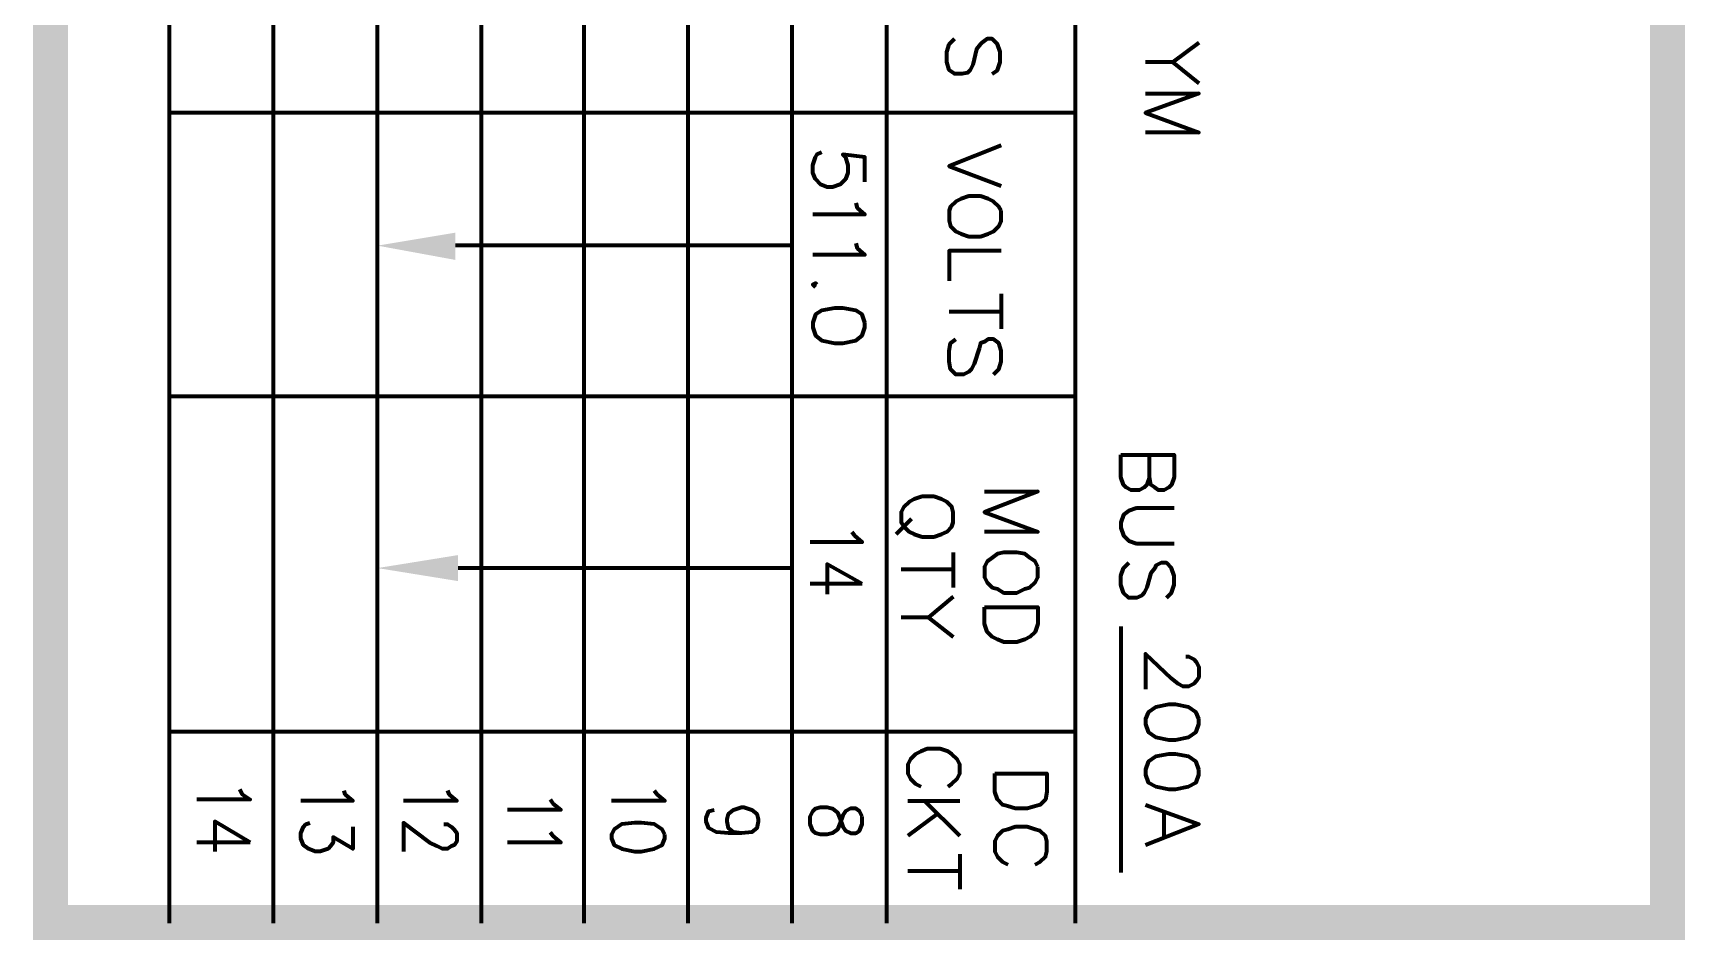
# Model space of a CAD drawing. Header units: inches. Extents: x -186 to 186, y -282 to 282.
# Drawn here: x 65 to 112.07, y 139 to 164.83 of the extents above; entities that cross this region are included whole.
import ezdxf

# ---------------------------------------------------------------- set-up
doc = ezdxf.new("R2010")
doc.units = ezdxf.units.IN
doc.header["$MEASUREMENT"] = 0
doc.layers.add('H', color=7, linetype='CONTINUOUS', lineweight=100)
doc.layers.add('P', color=250, linetype='CONTINUOUS', lineweight=100)

msp = doc.modelspace()

# ---------------------------------------------------------------- hatches: boundary and pattern name
at = {"layer": 'H', "linetype": 'Continuous'}
for points in [[(65, 139), (66, 140), (65, 271.889)], [(66, 140), (65, 271.889), (66, 270.889)], [(112.074, 271.37), (111.074, 271.37), (112.074, 139)], [(111.074, 271.37), (112.074, 139), (111.074, 140)], [(77.037, 158.37), (74.815, 158.778), (77.037, 159.148)], [(77.111, 149.222), (74.815, 149.593), (77.111, 149.963)], [(112.074, 139), (111.074, 140), (65, 139)], [(111.074, 140), (65, 139), (66, 140)]]:
    msp.add_hatch(color=0, dxfattribs=at).paths.add_polyline_path(points)

# ---------------------------------------------------------------- linework, layer by layer
at = {"layer": 'P', "color": 0, "linetype": 'Continuous'}
for points in [[(68.889, 139.481), (68.889, 271.37)], [(94.704, 139.481), (94.704, 271.37)], [(71.852, 139.481), (71.852, 202.333)], [(74.815, 139.481), (74.815, 202.333)], [(77.778, 139.481), (77.778, 202.333)], [(80.704, 139.481), (80.704, 202.333)], [(83.667, 139.481), (83.667, 202.333)], [(86.63, 139.481), (86.63, 202.333)], [(89.333, 139.481), (89.333, 202.333)], [(92.333, 163.667), (92.481, 163.778), (92.556, 164), (92.556, 164.296), (92.481, 164.519), (92.333, 164.667), (92.185, 164.667), (92.037, 164.556), (92, 164.519), (91.889, 164.37), (91.778, 163.926), (91.704, 163.778), (91.63, 163.704), (91.481, 163.667), (91.259, 163.667), (91.111, 163.778), (91.037, 164), (91.037, 164.296), (91.111, 164.519), (91.259, 164.667)], [(98.222, 164.556), (97.481, 164), (98.222, 163.407)], [(97.481, 164), (96.704, 164)], [(96.704, 163.111), (98.222, 163.111), (96.704, 162.556), (98.222, 162), (96.704, 162)], [(94.704, 162.556), (68.889, 162.556)], [(92.593, 161.63), (91.111, 161.037), (92.593, 160.481)], [(88.704, 160.593), (88.704, 161.296), (88.074, 161.37), (88.148, 161.296), (88.222, 161.074), (88.222, 160.852), (88.148, 160.667), (88, 160.519), (87.778, 160.444), (87.63, 160.444), (87.444, 160.519), (87.296, 160.667), (87.222, 160.852), (87.222, 161.074), (87.296, 161.296), (87.333, 161.37), (87.481, 161.444)], [(92.593, 159.778), (92.519, 159.889), (92.37, 160.037), (92.222, 160.111), (92, 160.185), (91.667, 160.185), (91.444, 160.111), (91.296, 160.037), (91.148, 159.889), (91.111, 159.778), (91.111, 159.481), (91.148, 159.333), (91.296, 159.185), (91.444, 159.111), (91.667, 159.037), (92, 159.037), (92.222, 159.111), (92.37, 159.185), (92.519, 159.333), (92.593, 159.481), (92.593, 159.778)], [(88.444, 160), (88.481, 159.852), (88.704, 159.667), (87.222, 159.667)], [(86.63, 158.778), (77.037, 158.778)], [(88.444, 158.852), (88.481, 158.704), (88.704, 158.519), (87.222, 158.519)], [(92.593, 158.63), (91.111, 158.63), (91.111, 157.778)], [(87.333, 157.667), (87.296, 157.704), (87.222, 157.667), (87.296, 157.593)], [(92.593, 157.407), (92.593, 156.407)], [(88.704, 156.593), (88.63, 156.815), (88.444, 156.926), (88.074, 157), (87.852, 157), (87.481, 156.926), (87.296, 156.815), (87.222, 156.593), (87.222, 156.444), (87.296, 156.222), (87.481, 156.074), (87.852, 156), (88.074, 156), (88.444, 156.074), (88.63, 156.222), (88.704, 156.444), (88.704, 156.593)], [(92.593, 156.889), (91.111, 156.889)], [(92.37, 155.111), (92.519, 155.259), (92.593, 155.481), (92.593, 155.778), (92.519, 156), (92.37, 156.111), (92.222, 156.111), (92.111, 156.037), (92, 156), (91.963, 155.852), (91.815, 155.407), (91.741, 155.259), (91.667, 155.185), (91.519, 155.111), (91.296, 155.111), (91.148, 155.259), (91.111, 155.481), (91.111, 155.778), (91.148, 156), (91.296, 156.111)], [(94.704, 154.481), (68.889, 154.481)], [(96, 152.815), (97.519, 152.815), (97.519, 152.185), (97.444, 151.963), (97.37, 151.889), (97.222, 151.815), (97.074, 151.815), (96.963, 151.889), (96.852, 151.963), (96.815, 152.185), (96.815, 152.815)], [(96.815, 152.185), (96.741, 151.963), (96.667, 151.889), (96.519, 151.815), (96.296, 151.815), (96.148, 151.889), (96.074, 151.963), (96, 152.185), (96, 152.815)], [(91.222, 151.185), (91.185, 151.333), (91.037, 151.481), (90.889, 151.556), (90.667, 151.63), (90.333, 151.63), (90.111, 151.556), (89.963, 151.481), (89.815, 151.333), (89.741, 151.185), (89.741, 150.889), (89.815, 150.778), (89.963, 150.63), (90.111, 150.556), (90.333, 150.481), (90.667, 150.481), (90.889, 150.556), (91.037, 150.63), (91.185, 150.778), (91.222, 150.889), (91.222, 151.185)], [(92.111, 151.778), (93.63, 151.778), (92.111, 151.185), (93.63, 150.63), (92.111, 150.63)], [(97.519, 151.296), (96.444, 151.296), (96.222, 151.222), (96.074, 151.111), (96, 150.889), (96, 150.741), (96.074, 150.519), (96.222, 150.37), (96.444, 150.296), (97.519, 150.296)], [(90.037, 151), (89.593, 150.556)], [(88.333, 150.63), (88.407, 150.519), (88.63, 150.333), (87.148, 150.333)], [(88.63, 149.148), (87.63, 149.704), (87.63, 148.852)], [(91.222, 150.037), (91.222, 149.037)], [(93.63, 149.63), (93.556, 149.778), (93.407, 149.889), (93.259, 150), (93.037, 150.037), (92.667, 150.037), (92.481, 150), (92.333, 149.889), (92.185, 149.778), (92.111, 149.63), (92.111, 149.333), (92.185, 149.185), (92.333, 149.037), (92.481, 149), (92.667, 148.889), (93.037, 148.889), (93.259, 149), (93.407, 149.037), (93.556, 149.185), (93.63, 149.333), (93.63, 149.63)], [(97.296, 148.741), (97.444, 148.889), (97.519, 149.111), (97.519, 149.37), (97.444, 149.593), (97.296, 149.741), (97.148, 149.741), (97, 149.667), (96.963, 149.593), (96.852, 149.444), (96.741, 149.037), (96.667, 148.889), (96.593, 148.815), (96.444, 148.741), (96.222, 148.741), (96.074, 148.889), (96, 149.111), (96, 149.37), (96.074, 149.593), (96.222, 149.741)], [(86.63, 149.593), (77.111, 149.593)], [(91.222, 149.556), (89.741, 149.556)], [(88.63, 149.148), (87.148, 149.148)], [(91.222, 148.778), (90.519, 148.185), (91.222, 147.63)], [(92.111, 148.481), (93.63, 148.481), (93.63, 148), (93.556, 147.778), (93.407, 147.63), (93.259, 147.556), (93.037, 147.481), (92.667, 147.481), (92.481, 147.556), (92.333, 147.63), (92.185, 147.778), (92.111, 148), (92.111, 148.481)], [(90.519, 148.185), (89.741, 148.185)], [(96, 147.926), (96, 140.926)], [(97.852, 147.074), (97.926, 147.074), (98.074, 147), (98.148, 146.926), (98.222, 146.778), (98.222, 146.481), (98.148, 146.37), (98.074, 146.296), (97.926, 146.222), (97.778, 146.222), (97.63, 146.296), (97.444, 146.444), (96.704, 147.148), (96.704, 146.148)], [(98.222, 145.296), (98.148, 145.481), (97.926, 145.63), (97.556, 145.704), (97.37, 145.704), (97, 145.63), (96.778, 145.481), (96.704, 145.296), (96.704, 145.148), (96.778, 144.926), (97, 144.778), (97.37, 144.704), (97.556, 144.704), (97.926, 144.778), (98.148, 144.926), (98.222, 145.148), (98.222, 145.296)], [(94.704, 144.926), (68.889, 144.926)], [(91.074, 143.37), (91.185, 143.444), (91.333, 143.593), (91.407, 143.741), (91.407, 144), (91.333, 144.148), (91.185, 144.296), (91.074, 144.37), (90.852, 144.444), (90.481, 144.444), (90.296, 144.37), (90.148, 144.296), (90, 144.148), (89.926, 144), (89.926, 143.741), (90, 143.593), (90.148, 143.444), (90.296, 143.37)], [(98.222, 143.852), (98.148, 144.074), (97.926, 144.222), (97.556, 144.296), (97.37, 144.296), (97, 144.222), (96.778, 144.074), (96.704, 143.852), (96.704, 143.704), (96.778, 143.481), (97, 143.37), (97.37, 143.296), (97.556, 143.296), (97.926, 143.37), (98.148, 143.481), (98.222, 143.704), (98.222, 143.852)], [(92.407, 143.741), (93.889, 143.741), (93.889, 143.222), (93.852, 143), (93.704, 142.852), (93.556, 142.815), (93.333, 142.741), (93, 142.741), (92.778, 142.815), (92.63, 142.852), (92.481, 143), (92.407, 143.222), (92.407, 143.741)], [(70.889, 143.296), (70.963, 143.148), (71.185, 143), (69.667, 143)], [(73.852, 143.259), (73.889, 143.148), (74.111, 142.963), (72.63, 142.963)], [(76.815, 143.259), (76.852, 143.148), (77.074, 142.963), (75.556, 142.963)], [(82.704, 143.259), (82.778, 143.148), (83, 142.963), (81.481, 142.963)], [(79.741, 143), (79.815, 142.889), (80.037, 142.704), (78.519, 142.704)], [(85.185, 142.037), (84.963, 142.074), (84.815, 142.185), (84.778, 142.37), (84.778, 142.444), (84.815, 142.593), (84.963, 142.704), (85.185, 142.778), (85.259, 142.778), (85.481, 142.704), (85.63, 142.593), (85.667, 142.444), (85.667, 142.37), (85.63, 142.185), (85.481, 142.074), (85.185, 142.037), (84.815, 142.037), (84.481, 142.074), (84.259, 142.185), (84.185, 142.37), (84.185, 142.481), (84.259, 142.667), (84.407, 142.704)], [(88.63, 142.519), (88.556, 142.667), (88.444, 142.741), (88.296, 142.741), (88.148, 142.667), (88.074, 142.556), (88, 142.333), (87.926, 142.148), (87.778, 142.037), (87.63, 142), (87.444, 142), (87.296, 142.037), (87.222, 142.111), (87.148, 142.296), (87.148, 142.519), (87.222, 142.667), (87.296, 142.741), (87.444, 142.778), (87.63, 142.778), (87.778, 142.741), (87.926, 142.63), (88, 142.444), (88.074, 142.222), (88.148, 142.111), (88.296, 142.037), (88.444, 142.037), (88.556, 142.111), (88.63, 142.296), (88.63, 142.519)], [(89.926, 142.963), (91.407, 142.963)], [(91.407, 141.963), (90.407, 142.963)], [(96.704, 142.852), (98.222, 142.296), (96.704, 141.704)], [(71.185, 141.778), (70.185, 142.37), (70.185, 141.519)], [(74.111, 142.222), (74.111, 141.593), (73.556, 141.926), (73.556, 141.778), (73.481, 141.667), (73.407, 141.593), (73.185, 141.519), (73.037, 141.519), (72.852, 141.593), (72.704, 141.704), (72.63, 141.889), (72.63, 142.037), (72.704, 142.222), (72.778, 142.296), (72.889, 142.333)], [(76.704, 142.296), (76.815, 142.296), (76.926, 142.222), (77, 142.148), (77.074, 142.037), (77.074, 141.815), (77, 141.704), (76.926, 141.667), (76.815, 141.593), (76.667, 141.593), (76.519, 141.667), (76.296, 141.778), (75.556, 142.333), (75.556, 141.519)], [(83, 142), (82.926, 142.148), (82.704, 142.296), (82.333, 142.333), (82.148, 142.333), (81.778, 142.296), (81.556, 142.148), (81.481, 142), (81.481, 141.889), (81.556, 141.704), (81.778, 141.593), (82.148, 141.519), (82.333, 141.519), (82.704, 141.593), (82.926, 141.704), (83, 141.889), (83, 142)], [(90.778, 142.593), (89.926, 141.963)], [(93.556, 141.148), (93.704, 141.222), (93.852, 141.37), (93.889, 141.519), (93.889, 141.815), (93.852, 141.963), (93.704, 142.111), (93.556, 142.148), (93.333, 142.222), (93, 142.222), (92.778, 142.148), (92.63, 142.111), (92.481, 141.963), (92.407, 141.815), (92.407, 141.519), (92.481, 141.37), (92.63, 141.222), (92.778, 141.148)], [(97.222, 142.63), (97.222, 141.926)], [(71.185, 141.778), (69.667, 141.778)], [(79.741, 142.074), (79.815, 141.963), (80.037, 141.778), (78.519, 141.778)], [(91.407, 141.444), (91.407, 140.444)], [(91.407, 140.963), (89.926, 140.963)]]:
    msp.add_lwpolyline(points, dxfattribs=at)

doc.saveas('drawing.dxf')
